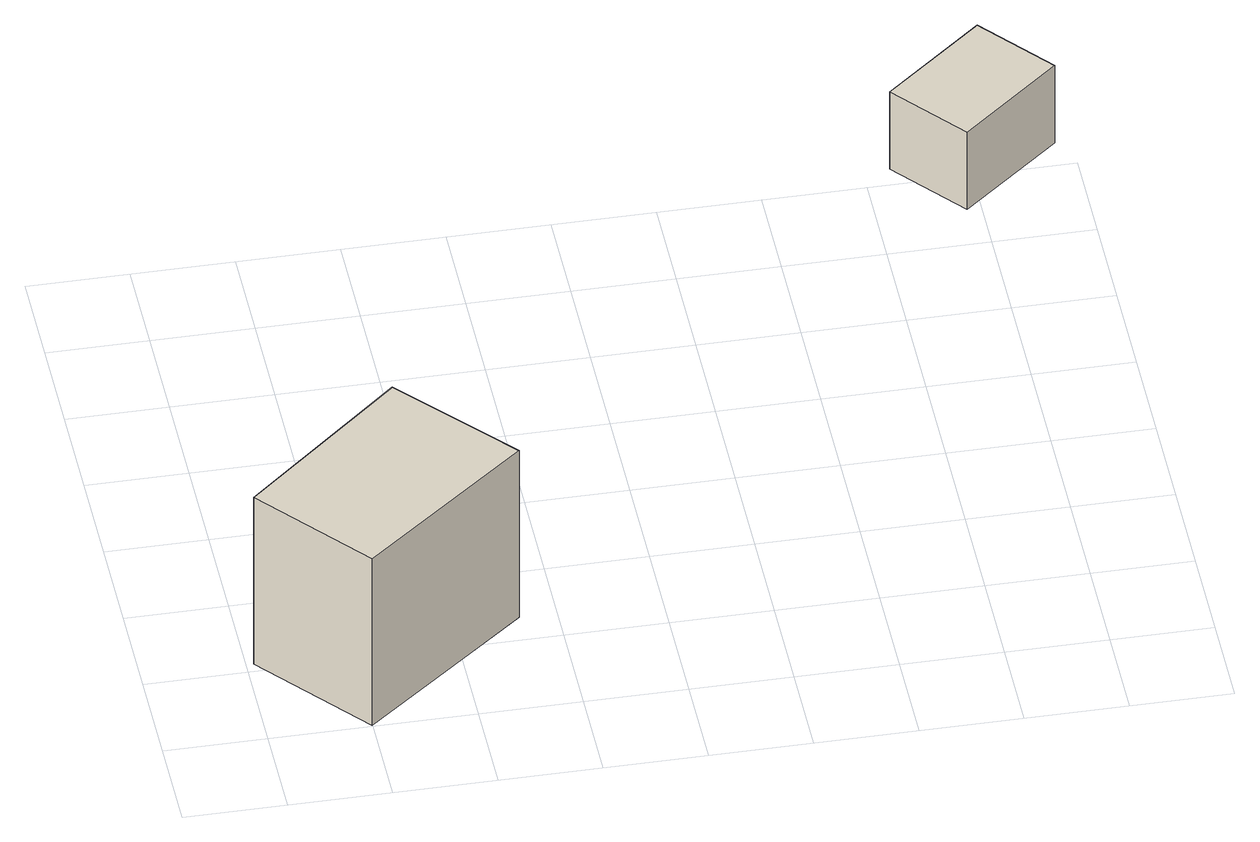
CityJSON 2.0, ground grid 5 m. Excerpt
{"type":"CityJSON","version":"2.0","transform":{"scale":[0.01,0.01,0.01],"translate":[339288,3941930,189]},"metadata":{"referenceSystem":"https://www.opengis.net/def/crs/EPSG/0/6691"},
"CityObjects":{
"building1":{"type":"Building","attributes":{"usage":"411","measuredHeight":10.8,"storeysAboveGround":2,"BuildingIDAttribute.prefecture":"14","BuildingIDAttribute.city":"14151","BuildingDetailAttribute.totalFloorArea":126.93,"BuildingDetailAttribute.buildingFootprintArea":63.47,"BuildingDetailAttribute.buildingStructureType":"601","BuildingDetailAttribute.buildingStructureOrgType":"1","BuildingDetailAttribute.orgUsage":"10","BuildingDetailAttribute.surveyYear":2015},"geometry":[{"type":"Solid","lod":"1","boundaries":[[[[0,1,2,3]],[[2,4,5,3]],[[1,6,4,2]],[[0,7,6,1]],[[3,5,7,0]],[[4,6,7,5]]]]}]},
"building2":{"type":"Building","attributes":{"measuredHeight":4.9,"BuildingIDAttribute.prefecture":"14","BuildingIDAttribute.city":"14151","BuildingDetailAttribute.surveyYear":2015},"geometry":[{"type":"Solid","lod":"1","boundaries":[[[[8,9,10,11]],[[10,12,13,11]],[[9,14,12,10]],[[8,15,14,9]],[[11,13,15,8]],[[12,14,15,13]]]]}]}
},
"vertices":[
[35,555,23],[823,1240,23],[1318,669,23],[497,5,23],[1318,669,1025],[497,5,1025],[823,1240,1025],[35,555,1025],
[3447,2647,823],[3940,3058,823],[4241,2697,823],[3748,2286,823],[4241,2697,1288],[3748,2286,1288],[3940,3058,1288],[3447,2647,1288]
]}
